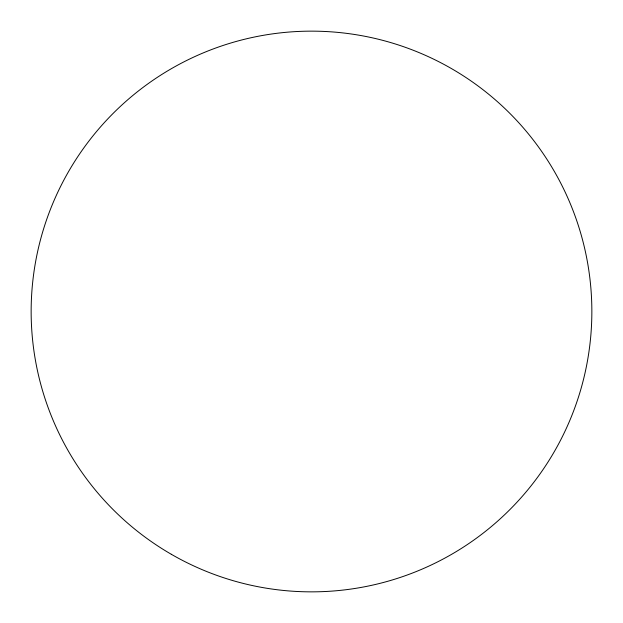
<?xml version="1.0" encoding="UTF-8"?>
<svg xmlns="http://www.w3.org/2000/svg" width="623" height="623" viewBox="0 0 623 623"><rect width="100%" height="100%" fill="white"/><g stroke="black" fill="none" stroke-linecap="round" stroke-linejoin="round"><path stroke-width="0.93" d="M171.325 554.291A280.35 280.35 0 0 0 591.85 311.5A280.35 280.35 0 0 0 171.325 68.709A280.35 280.35 0 0 0 171.325 554.291"/></g></svg>
